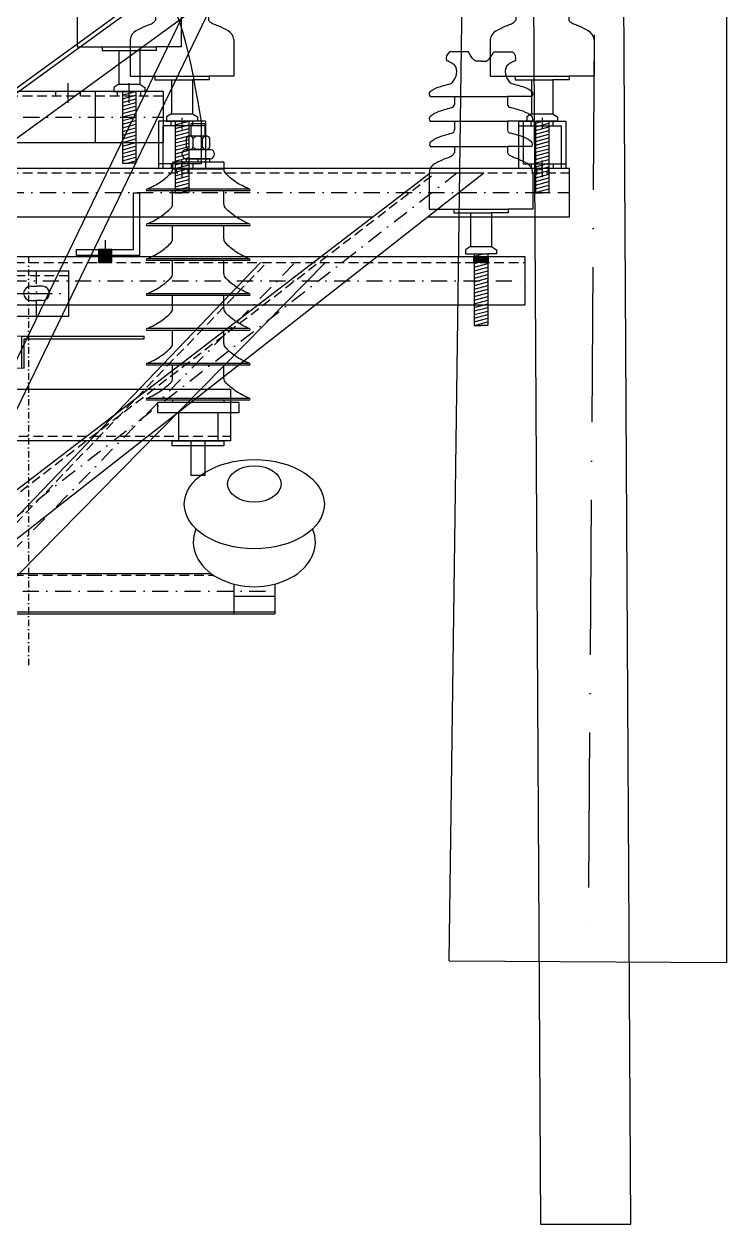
# Model space of a CAD drawing. Header units: metres. Extents: x -423681 to 482285, y -10923 to 168764.
# Drawn here: x 463 to 1551, y -961 to 897 of the extents above; entities that cross this region are included whole.
import ezdxf

# ---------------------------------------------------------------- set-up
doc = ezdxf.new("R2010")
doc.units = ezdxf.units.M
for name, pattern in [('ACAD_ISO10W100', [18, 12, -3, 0, -3]), ('CENTER', [2, 1.25, -0.25, 0.25, -0.25]), ('DASHDOT', [1, 0.5, -0.25, 0, -0.25]), ('DASHED', [0.75, 0.5, -0.25])]:
    doc.linetypes.add(name, pattern=pattern)
doc.layers.add('AUDIT_I_210928151137-0', color=6, linetype='Continuous', lineweight=20)
for name, color, linetype in [('BAO', 7, 'Continuous'), ('DANTRAM', 7, 'Continuous'), ('DUONGTAM', 8, 'CENTER'), ('NETKHUAT', 9, 'DASHED'), ('TEX', 7, 'Continuous')]:
    doc.layers.add(name, color=color, linetype=linetype)
doc.linetypes.add('ZIGZAG', pattern='A,0.0001,-0.2,[131,ltypeshp.shx,S=0.2,R=0,X=-0.2,Y=0],-0.4,[131,ltypeshp.shx,S=0.2,R=180,X=0.2,Y=0],-0.2', length=0.8001)

# ---------------------------------------------------------------- blocks, each defined once
blk = doc.blocks.new('CSV(1)')
at = {"color": 245}
for p, q in [((10.8, 490.8), (-10.8, 490.8)), ((-10.8, 471.5), (-10.8, 490.8)), ((10.8, 471.8), (10.8, 490.8)), ((-18.6, 468.3), (-18.6, 454.8)), ((-13.1, 472), (12.4, 472)), ((-7.5, 454.8), (-7.5, 468.3)), ((6.9, 454.8), (6.9, 468.3)), ((18, 454.8), (18, 468.3)), ((-19.9, 451.2), (19.9, 451.2)), ((-13.1, 451.2), (12.4, 451.2)), ((-10.8, 451.2), (-10.8, 451.6)), ((10.8, 451.2), (10.8, 451.4)), ((18, 454.8), (18, 454.8)), ((-39.6, 431.4), (-39.6, 420.6)), ((39.6, 431.4), (-39.6, 431.4)), ((-19.9, 436.8), (19.9, 436.8)), ((-18, 431.4), (-18, 436.8)), ((18, 436.8), (-18, 436.8)), ((10.8, 436.8), (-10.8, 436.8)), ((0, 431.4), (0, 436.8)), ((18, 431.4), (18, 436.8)), ((39.6, 431.4), (39.6, 420.6)), ((39.6, 420.6), (-39.6, 420.6)), ((79.2, 389.7), (-79.2, 389.7)), ((79.2, 387), (-79.2, 387)), ((-39.6, 366.6), (-39.6, 387)), ((39.6, 366.6), (39.6, 387)), ((79.2, 335.7), (-79.2, 335.7)), ((79.2, 333), (-79.2, 333)), ((-39.6, 312.6), (-39.6, 333)), ((39.6, 312.6), (39.6, 333)), ((79.2, 281.7), (-79.2, 281.7)), ((79.2, 279), (-79.2, 279)), ((-39.6, 258.6), (-39.6, 279)), ((39.6, 258.6), (39.6, 279)), ((79.2, 227.7), (-79.2, 227.7)), ((79.2, 225), (-79.2, 225)), ((-39.6, 204.6), (-39.6, 225)), ((39.6, 204.6), (39.6, 225)), ((79.2, 173.7), (-79.2, 173.7)), ((79.2, 171), (-79.2, 171)), ((-39.6, 150.6), (-39.6, 171)), ((39.6, 150.6), (39.6, 171)), ((79.2, 119.7), (-79.2, 119.7)), ((79.2, 117), (-79.2, 117)), ((-39.6, 96.6), (-39.6, 117)), ((39.6, 96.6), (39.6, 117)), ((79.2, 65.7), (-79.2, 65.7)), ((79.2, 63), (-79.2, 63)), ((63, 59.4), (-63, 59.4)), ((-63, 59.4), (-63, 43.2)), ((-39.6, 63), (-39.6, 59.4)), ((39.6, 63), (39.6, 59.4)), ((63, 59.4), (63, 43.2)), ((63, 43.2), (-63, 43.2)), ((30.6, 43.2), (-63, 43.2)), ((-30.6, 43.2), (-30.6, 0)), ((30.6, 43.2), (30.6, 0)), ((30.6, 0), (-30.6, 0)), ((-10.8, -54), (-10.8, 0)), ((10.8, -54), (10.8, 0)), ((10.8, -54), (-10.8, -54))]:
    blk.add_line(p, q, dxfattribs=at)
for centre, major_axis, start_param, end_param in [((-13.1, 465.9), (0.01, 6.03), -1.167064, 1.169607), ((-0.3, 462.5), (0, 9.25), -0.892078, 0.891047), ((12.4, 465.9), (0, 6.03), -1.168335, 1.168336), ((-17.7, 444), (0, 7.53), 0.297029, 2.844564), ((-13.1, 457.2), (-0.01, 6.03), 1.971986, 4.308657), ((-0.3, 460.6), (0, 9.25), 2.250546, 4.033671), ((12.4, 457.2), (0, 6.03), 1.973257, 4.309928), ((17.7, 444), (0, 7.53), 3.438621, 5.986157), ((-48.6, 420.6), (6.36, 6.36), 4.68444, 5.497787), ((48.6, 420.6), (-6.36, 6.36), 0.785398, 1.598745), ((-79.2, 388.4), (-0.955, 0.955), -0.785398, 2.356194), ((79.2, 388.4), (0.955, 0.955), 3.926991, 7.068583), ((-48.6, 366.6), (6.36, 6.36), 4.68444, 5.497787), ((48.6, 366.6), (-6.36, 6.36), 0.785398, 1.598745), ((-79.2, 334.4), (-0.955, 0.955), -0.785398, 2.356194), ((79.2, 334.4), (0.955, 0.955), 3.926991, 7.068583), ((-48.6, 312.6), (6.36, 6.36), 4.68444, 5.497787), ((48.6, 312.6), (-6.36, 6.36), 0.785398, 1.598745), ((-79.2, 280.4), (-0.955, 0.955), -0.785398, 2.356194), ((79.2, 280.4), (0.955, 0.955), 3.926991, 7.068583), ((-48.6, 258.6), (6.36, 6.36), 4.68444, 5.497787), ((48.6, 258.6), (-6.36, 6.36), 0.785398, 1.598745), ((-79.2, 226.4), (-0.955, 0.955), -0.785398, 2.356194), ((79.2, 226.4), (0.955, 0.955), 3.926991, 7.068583), ((-48.6, 204.6), (6.36, 6.36), 4.68444, 5.497787), ((48.6, 204.6), (-6.36, 6.36), 0.785398, 1.598745), ((-79.2, 172.4), (-0.955, 0.955), -0.785398, 2.356194), ((79.2, 172.4), (0.955, 0.955), 3.926991, 7.068583), ((-48.6, 150.6), (6.36, 6.36), 4.68444, 5.497787), ((48.6, 150.6), (-6.36, 6.36), 0.785398, 1.598745), ((-79.2, 118.4), (-0.955, 0.955), -0.785398, 2.356194), ((79.2, 118.4), (0.955, 0.955), 3.926991, 7.068583), ((-48.6, 96.6), (6.36, 6.36), 4.68444, 5.497787), ((48.6, 96.6), (-6.36, 6.36), 0.785398, 1.598745), ((-79.2, 64.4), (-0.955, 0.955), -0.785398, 2.356194), ((79.2, 64.4), (0.955, 0.955), 3.926991, 7.068583)]:
    blk.add_ellipse(centre, major_axis=major_axis, ratio=1, start_param=start_param, end_param=end_param, dxfattribs=at)
for points in [[(-79.2, 389.7), (-71.7, 393.2), (-58.2, 399.5), (-47.3, 409.5), (-42.4, 414)], [(79.2, 389.7), (71.7, 393.2), (58.2, 399.5), (47.3, 409.5), (42.4, 414)], [(-79.2, 335.7), (-71.7, 339.2), (-58.2, 345.5), (-47.3, 355.5), (-42.4, 360)], [(79.2, 335.7), (71.7, 339.2), (58.2, 345.5), (47.3, 355.5), (42.4, 360)], [(-79.2, 281.7), (-71.7, 285.2), (-58.2, 291.5), (-47.3, 301.5), (-42.4, 306)], [(79.2, 281.7), (71.7, 285.2), (58.2, 291.5), (47.3, 301.5), (42.4, 306)], [(-79.2, 227.7), (-71.7, 231.2), (-58.2, 237.5), (-47.3, 247.5), (-42.4, 252)], [(79.2, 227.7), (71.7, 231.2), (58.2, 237.5), (47.3, 247.5), (42.4, 252)], [(-79.2, 173.7), (-71.7, 177.2), (-58.2, 183.5), (-47.3, 193.5), (-42.4, 198)], [(79.2, 173.7), (71.7, 177.2), (58.2, 183.5), (47.3, 193.5), (42.4, 198)], [(-79.2, 119.7), (-71.7, 123.2), (-58.2, 129.5), (-47.3, 139.5), (-42.4, 144)], [(79.2, 119.7), (71.7, 123.2), (58.2, 129.5), (47.3, 139.5), (42.4, 144)], [(-79.2, 65.7), (-71.7, 69.2), (-58.2, 75.5), (-47.3, 85.5), (-42.4, 90)], [(79.2, 65.7), (71.7, 69.2), (58.2, 75.5), (47.3, 85.5), (42.4, 90)]]:
    blk.add_open_spline(points, degree=3, knots=[0, 0, 0, 0, 13.624335, 24.640842, 24.640842, 24.640842, 24.640842], dxfattribs=at)
blk = doc.blocks.new('SUKP35_CHIA_PHA')
at = {"color": 2}
for points in [[(-917.8, 331.5), (782.2, 331.5), (782.2, 251.5), (-917.8, 251.5)], [(772.2, 243.5), (692.2, 243.5), (692.2, 251.5), (772.2, 251.5)]]:
    blk.add_lwpolyline(points, close=True, dxfattribs=at)
at = {"color": 1, "ltscale": 250}
blk.add_open_spline([(327.3, 1077), (454.6, 1071.7), (684.8, 1062.1), (721, 841.1), (737.2, 742.2)], degree=3, knots=[0, 0, 0, 0, 332.477031, 601.2961, 601.2961, 601.2961, 601.2961], dxfattribs=at)
at = {"layer": 'BAO', "color": 8, "linetype": 'DASHED', "ltscale": 30}
blk.add_line((-917.8, 258.5), (782.2, 258.5), dxfattribs=at)
at = {"ltscale": 125}
blk.add_blockref('CSV(1)', (732.2, 251.5), dxfattribs=at)
blk = doc.blocks.new('Su')
h = blk.add_hatch()
h.set_pattern_fill('ANSI31', color=9, scale=50, angle=330, style=0)
h.set_pattern_definition([(15, (285152.72, 989811.7853), (-1.61761903, 6.037036414), [])])
h.paths.add_polyline_path([(12, -19.9), (12, -7), (12, 40), (-12, 40), (-12, -7), (-12, -19.9), (-12, -87.1), (0, -87.1), (12, -87.1)])
at = {"color": 7}
for p, q in [((-47, 318.9), (47, 318.9)), ((-47, 275.3), (47, 275.3)), ((-47, 230.1), (47, 230.1)), ((-48, 119.3), (48, 119.3)), ((-18.7, 112.9), (18.7, 112.9)), ((-18.7, 52.9), (18.7, 52.9)), ((-12, 40), (12, 40))]:
    blk.add_line(p, q, dxfattribs=at)
for points in [[(-61.2, 383.2), (-61, 382.3)], [(-60.7, 391.7), (-61, 391)], [(0, 381.9), (-9.2, 381.9), (-12.7, 384.2), (-15, 386.6), (-17.6, 389.7), (-19.5, 393.1), (-22.5, 397.9), (-56.1, 397.9)], [(0, 381.9), (9.2, 381.9), (12.7, 384.2), (15, 386.6), (17.6, 389.7), (19.5, 393.1), (22.5, 397.9), (56.1, 397.9)], [(60.7, 391.7), (61, 391)], [(61.2, 383.2), (61, 382.3)], [(-90.2, 318.9), (-47, 318.9), (-47, 304.9)], [(90.2, 318.9), (47, 318.9), (47, 304.9)], [(-90.1, 275.3), (-47, 275.3), (-47, 259.7)], [(90.1, 275.3), (47, 275.3), (47, 259.7)], [(-89.9, 230.5), (-89.5, 230.1), (-47, 230.1), (-47, 218.9)], [(89.9, 230.5), (89.5, 230.1), (47, 230.1), (47, 218.9)], [(-92.1, 184.4), (-92.1, 184.4), (-92.1, 119.3), (-48, 119.3), (-48, 112.9), (-18.7, 112.9), (-18.7, 52.9), (-27.4, 47.3), (-27.4, 40), (-12, 40), (-12, -7), (-12, -7), (-12, -19.9), (-12, -19.9), (-12, -87.1), (0, -87.1)], [(92.1, 184.4), (92.1, 184.4), (92.1, 119.3), (48, 119.3), (48, 112.9), (18.7, 112.9), (18.7, 52.9), (27.4, 47.3), (27.4, 40), (12, 40), (12, -7), (12, -7), (12, -19.9), (12, -19.9), (12, -87.1), (0, -87.1)]]:
    blk.add_lwpolyline(points, dxfattribs=at)
for centre, radius, start, end in [((-47.4, 386.7), 14.2, 127.5364, 197.6521), ((47.4, 386.7), 14.2, 342.3479, 52.4636), ((-68.3, 353.1), 30.1, 37.5167, 75.9481), ((-69.7, 363.2), 26.6, 306.7977, 18.1381), ((69.7, 363.2), 26.6, 161.8619, 233.2023), ((68.3, 353.1), 30.1, 104.0519, 142.4833), ((-85.6, 323.5), 6.43, 150.8568, 225.4454), ((85.6, 323.5), 6.43, 314.5546, 29.1432), ((-54.1, 306.3), 7.24, 284.5624, 349.4191), ((54.1, 306.3), 7.24, 190.5809, 255.4376), ((-86.7, 279.5), 5.41, 125.5629, 231.3178), ((86.7, 279.5), 5.41, 308.6822, 54.4371), ((-52.8, 259.8), 5.83, 280.47, 359.5054), ((52.8, 259.8), 5.83, 180.4946, 259.53), ((-86.1, 234.3), 5.41, 125.5629, 231.3178), ((86.1, 234.3), 5.41, 308.6822, 54.4371), ((-71.7, 182.2), 20.5, 118.9215, 173.6295), ((71.7, 182.2), 20.5, 6.3705, 61.0785)]:
    blk.add_arc(centre, radius, start, end, dxfattribs=at)
for points, knots in [([(-91.3, 326.6), (-89.2, 328.2), (-81.8, 333.9), (-68.4, 337.7), (-57.9, 340.7), (-53.7, 341.9)], [0, 0, 0, 0, 7.884741, 27.727513, 40.817824, 40.817824, 40.817824, 40.817824]), ([(91.3, 326.6), (89.2, 328.2), (81.8, 333.9), (68.4, 337.7), (57.9, 340.7), (53.7, 341.9)], [0, 0, 0, 0, 7.884741, 27.727513, 40.817824, 40.817824, 40.817824, 40.817824]), ([(-89.8, 283.9), (-87.7, 285.6), (-80.4, 291.3), (-67, 295.1), (-56.5, 298.1), (-52.3, 299.2)], [0, 0, 0, 0, 7.916254, 27.759026, 40.849337, 40.849337, 40.849337, 40.849337]), ([(89.8, 283.9), (87.7, 285.6), (80.4, 291.3), (67, 295.1), (56.5, 298.1), (52.3, 299.2)], [0, 0, 0, 0, 7.916254, 27.759026, 40.849337, 40.849337, 40.849337, 40.849337]), ([(-89.3, 238.7), (-87.2, 240.3), (-79.8, 246), (-66.5, 249.9), (-55.9, 252.8), (-51.7, 254)], [0, 0, 0, 0, 7.916254, 27.759026, 40.849337, 40.849337, 40.849337, 40.849337]), ([(89.3, 238.7), (87.2, 240.3), (79.8, 246), (66.5, 249.9), (55.9, 252.8), (51.7, 254)], [0, 0, 0, 0, 7.916254, 27.759026, 40.849337, 40.849337, 40.849337, 40.849337]), ([(-57.7, 211.1), (-55.3, 212), (-51.1, 213.8), (-48.3, 217.3), (-47, 218.9)], [0, 0, 0, 0, 7.432946, 13.42364, 13.42364, 13.42364, 13.42364]), ([(57.7, 211.1), (55.3, 212), (51.1, 213.8), (48.3, 217.3), (47, 218.9)], [0, 0, 0, 0, 7.432946, 13.42364, 13.42364, 13.42364, 13.42364]), ([(-81.6, 200.1), (-76.3, 203), (-68.6, 207.2), (-60.3, 210.2), (-57.7, 211.1)], [0, 0, 0, 0, 18.059535, 26.330466, 26.330466, 26.330466, 26.330466]), ([(81.6, 200.1), (76.3, 203), (68.6, 207.2), (60.3, 210.2), (57.7, 211.1)], [0, 0, 0, 0, 18.059535, 26.330466, 26.330466, 26.330466, 26.330466])]:
    blk.add_open_spline(points, degree=3, knots=knots, dxfattribs=at)
blk = doc.blocks.new('Chỗ thao tác CD (loại đơn)')
at = {"color": 8, "linetype": 'DASHDOT', "ltscale": 50}
blk.add_line((-640.8, 752.8), (678, 752.8), dxfattribs=at)
at = {"layer": 'BAO', "color": 8, "linetype": 'DASHED', "ltscale": 30}
blk.add_line((678, 784.9), (-640.8, 784.9), dxfattribs=at)
at = {"layer": 'DANTRAM', "linetype": 'Continuous'}
for p, q in [((678, 792.2), (-640.8, 792.2)), ((512.1, 784.9), (512.1, 792.2)), ((549.9, 784.9), (549.9, 792.2)), ((573, 792.2), (573, 713.5)), ((607.6, 784.9), (607.6, 792.2)), ((643.3, 784.9), (643.3, 792.2)), ((678, 792.2), (678, 713.5)), ((678, 792.2), (678, 713.5)), ((-640.8, 713.5), (678, 713.5))]:
    blk.add_line(p, q, dxfattribs=at)
at = {"layer": 'NETKHUAT', "linetype": 'DASHED'}
for p, q in [((531, 775), (531, 805.4)), ((625.5, 775), (625.5, 805.4))]:
    blk.add_line(p, q, dxfattribs=at)
at = {"ltscale": 125, "xscale": 0.8731800000064533, "yscale": 0.8731800000064533, "zscale": 0.8731800000064533}
blk.add_blockref('Su', (625.5, 757.3), dxfattribs=at)
blk = doc.blocks.new('TUBV_NHANH')
blk.add_blockref('Chỗ thao tác CD (loại đơn)', (0, 0))
blk = doc.blocks.new('TUBV_NHANHKEP')
at = {"color": 8, "linetype": 'DASHDOT', "ltscale": 50}
for p, q in [((324.3, 35.9), (1133, 666.4)), ((-214.1, 635.9), (1307, 635.9))]:
    blk.add_line(p, q, dxfattribs=at)
at = {"layer": 'BAO', "color": 8, "linetype": 'DASHED', "ltscale": 30}
for p, q in [((-214.1, 666.4), (1307, 666.4)), ((314.4, 63.5), (1099.5, 666.4))]:
    blk.add_line(p, q, dxfattribs=at)
at = {"layer": 'DANTRAM', "linetype": 'Continuous'}
for p, q in [((670.7, 746.4), (670.7, 673.4)), ((743.7, 746.4), (670.7, 746.4)), ((698.2, 746.4), (716.2, 746.4)), ((736.7, 746.4), (736.7, 680.4)), ((743.7, 746.4), (743.7, 673.4)), ((1228.4, 746.4), (1301.4, 746.4)), ((1228.4, 746.4), (1228.4, 673.4)), ((1235.4, 746.4), (1235.4, 680.4)), ((1273.9, 746.4), (1255.9, 746.4)), ((1301.4, 746.4), (1301.4, 673.4)), ((677.7, 739.4), (677.7, 673.4)), ((743.7, 739.4), (677.7, 739.4)), ((1228.4, 739.4), (1294.4, 739.4)), ((1294.4, 739.4), (1294.4, 673.4)), ((-214.1, 673.4), (1307, 673.4)), ((736.7, 680.4), (670.7, 680.4)), ((717, 673.4), (1257, 673.4)), ((1235.4, 680.4), (1301.4, 680.4)), ((1307, 598.4), (1307, 673.4)), ((309.8, 67.4), (1091.6, 666.4)), ((357.8, 26.6), (1174.3, 666.4)), ((1091.6, 666.4), (1174.3, 666.4)), ((-214.1, 598.4), (1002.9, 598.4)), ((1087.5, 598.4), (1307, 598.4))]:
    blk.add_line(p, q, dxfattribs=at)
at = {"layer": 'DUONGTAM', "linetype": 'CENTER'}
for p, q in [((707.2, 751.5), (707.2, 734.1)), ((1264.9, 751.5), (1264.9, 734.1)), ((707.2, 668.3), (707.2, 685.7)), ((707.2, 680.2), (707.2, 659.9)), ((1264.9, 668.3), (1264.9, 685.7)), ((1264.9, 680.2), (1264.9, 659.9))]:
    blk.add_line(p, q, dxfattribs=at)
at = {"layer": 'NETKHUAT', "linetype": 'DASHED'}
for p, q in [((690.2, 739.4), (690.2, 746.4)), ((724.2, 739.4), (724.2, 746.4)), ((1247.9, 739.4), (1247.9, 746.4)), ((1281.9, 739.4), (1281.9, 746.4)), ((690.2, 680.4), (690.2, 673.4)), ((698.2, 673.4), (698.2, 666.4)), ((716.2, 673.4), (716.2, 666.4)), ((724.2, 680.4), (724.2, 673.4)), ((1247.9, 680.4), (1247.9, 673.4)), ((1255.9, 673.4), (1255.9, 666.4)), ((1273.9, 673.4), (1273.9, 666.4)), ((1281.9, 680.4), (1281.9, 673.4))]:
    blk.add_line(p, q, dxfattribs=at)
at = {"ltscale": 125, "xscale": 0.8731800000064533, "yscale": 0.8731800000064533, "zscale": 0.8731800000064533}
for p in [(707.2, 711.7), (1264.9, 711.7)]:
    blk.add_blockref('Su', p, dxfattribs=at)
blk = doc.blocks.new('GiadoCDLD')
at = {"color": 8}
blk.add_line((-1210.2, 33), (-238.5, -673.4), dxfattribs=at)
at = {"color": 2}
for p, q in [((-1206.6, -40), (-271.9, -719.5)), ((-1099.1, -40), (-235, -668.5))]:
    blk.add_line(p, q, dxfattribs=at)
blk = doc.blocks.new('crossarm_brace')
at = {"color": 2}
for p, q in [((926.5, 1362.2), (284.3, 32.2)), ((958.6, 1351), (316.4, 21.1))]:
    blk.add_line(p, q, dxfattribs=at)
at = {"xscale": -1}
blk.add_blockref('GiadoCDLD', (3, 1310.9), dxfattribs=at)
blk = doc.blocks.new('XA_GIANG_T2')
blk.add_blockref('crossarm_brace', (0, 0))
blk = doc.blocks.new('CSV_35KV')
at = {"color": 8, "linetype": 'DASHDOT', "ltscale": 20}
blk.add_line((469.8, 537), (469.8, -97.5), dxfattribs=at)
blk = doc.blocks.new('XA_X2KN_68')
at = {"layer": 'TEX'}
h = blk.add_hatch(color=256, dxfattribs=at)
h.paths.add_polyline_path([(588.2, 547.5), (598.7, 547.5), (598.7, 538.2), (588.2, 538.2)])
h.paths.add_polyline_path([(577.7, 547.5), (588.2, 547.5), (588.2, 538.2), (577.7, 538.2)])
h = blk.add_hatch(color=256, dxfattribs=at)
h.paths.add_polyline_path([(598.7, 538.2), (598.7, 527.4), (588.2, 527.4), (588.2, 538.2)])
h.paths.add_polyline_path([(588.2, 538.2), (588.2, 527.4), (577.8, 527.4), (577.8, 538.2)])
at = {"color": 8, "linetype": 'DASHDOT', "ltscale": 50}
for p, q in [((588.2, 562.2), (588.2, 515.8)), ((372.1, 6.1), (882.2, 527.4)), ((-1261.8, 499.4), (1238.2, 499.4))]:
    blk.add_line(p, q, dxfattribs=at)
at = {"layer": 'BAO'}
for p, q in [((632.2, 547.5), (632.2, 635.6)), ((632.2, 635.6), (641.5, 635.6)), ((641.5, 635.6), (641.5, 538.2)), ((544.1, 538.2), (544.1, 547.5)), ((544.1, 547.5), (632.2, 547.5)), ((-1261.8, 536.9), (1238.2, 536.9)), ((352.7, 30.9), (828.6, 527.4)), ((391.6, -18.7), (929.4, 527.4)), ((641.5, 538.2), (544.1, 538.2)), ((1238.2, 536.9), (1238.2, 461.9)), ((-1261.8, 461.9), (1238.2, 461.9))]:
    blk.add_line(p, q, dxfattribs=at)
at = {"layer": 'BAO', "color": 8, "linetype": 'DASHED', "ltscale": 30}
for p, q in [((-1261.8, 527.4), (1238.2, 527.4)), ((356.4, 26.2), (838.2, 527.4))]:
    blk.add_line(p, q, dxfattribs=at)
at = {"layer": 'TEX'}
blk.add_line((588.2, 547.5), (588.2, 538.2), dxfattribs=at)
for points in [[(598.7, 547.5), (577.7, 547.5), (577.7, 538.2), (598.7, 538.2)], [(598.7, 538.2), (577.8, 538.2), (577.8, 527.4), (598.7, 527.4)]]:
    blk.add_lwpolyline(points, close=True, dxfattribs=at)
at = {"layer": 'TEX', "const_width": 9.52}
blk.add_lwpolyline([(1157.9, 532.1), (1182.4, 532.1)], dxfattribs=at)
at = {"ltscale": 125, "xscale": 0.8731800000064533, "yscale": 0.8731800000064533, "zscale": 0.8731800000064533}
blk.add_blockref('Su', (1170.2, 506.1), dxfattribs=at)
blk = doc.blocks.new('XA_DAO_CPDT_35KV')
at = {"color": 8, "linetype": 'DASHDOT', "ltscale": 50}
for p, q in [((482, 444.7), (482, 514.7)), ((482, 444.7), (482, 514.7)), ((-620.9, 479.7), (532, 479.7))]:
    blk.add_line(p, q, dxfattribs=at)
at = {"color": 8, "ltscale": 250}
blk.add_line((167.1, 479.7), (482, 479.7), dxfattribs=at)
at = {"color": 2}
blk.add_line((648.4, 409.3), (648.4, 413.3), dxfattribs=at)
for points in [[(459, 364), (459.1, 413.3), (648.4, 413.3)], [(463, 364), (463.1, 409.3), (648.4, 409.3)]]:
    blk.add_lwpolyline(points, dxfattribs=at)
at = {"layer": 'AUDIT_I_210928151137-0', "color": 2}
for p, q in [((188.2, 413.3), (464.9, 413.3)), ((188.2, 363.9), (463, 364))]:
    blk.add_line(p, q, dxfattribs=at)
at = {"layer": 'BAO', "color": 8, "linetype": 'DASHED', "ltscale": 30}
blk.add_line((-630.5, 507.7), (532, 507.7), dxfattribs=at)
at = {"layer": 'DANTRAM', "linetype": 'Continuous'}
for p, q in [((-632.9, 514.7), (532, 514.7)), ((532, 444.7), (532, 514.7)), ((473, 490.7), (482, 490.7)), ((491, 490.7), (482, 490.7)), ((473, 468.7), (482, 468.7)), ((491, 468.7), (482, 468.7)), ((-608.9, 444.7), (532, 444.7))]:
    blk.add_line(p, q, dxfattribs=at)
for centre, start, end in [((473, 479.7), 90, 180), ((491, 479.7), 0, 90), ((473, 479.7), 180, 270), ((491, 479.7), 270, 0)]:
    blk.add_arc(centre, 11, start, end, dxfattribs=at)
blk = doc.blocks.new('su35')
at = {"color": 2, "linetype": 'Continuous', "ltscale": 2}
for centre, major_axis, ratio in [((440116.8, -103034.4), (108.4, 0), 0.637214), ((440116.8, -103003.1), (41.4, 0), 0.679804)]:
    blk.add_ellipse(centre, major_axis=major_axis, ratio=ratio, dxfattribs=at)
blk.add_ellipse((440116.8, -103093), major_axis=(94.5, 0), ratio=0.731367, start_param=2.842968, end_param=6.58181, dxfattribs=at)
blk = doc.blocks.new('XA_DO_CSV_35KV')
at = {"color": 0}
for p, q in [((68.2, 45.9), (582.1, 45.9)), ((582.1, 45.9), (752.3, 45.9)), ((787.4, 29.6), (787.4, -16.7)), ((851.1, 29.6), (851.1, -16.7)), ((851.1, 10.6), (787.4, 10.6)), ((-848.6, -16.7), (851.1, -16.7)), ((30.2, -13.2), (851.1, -13.2))]:
    blk.add_line(p, q, dxfattribs=at)
at = {"color": 8, "linetype": 'DASHDOT', "ltscale": 50}
blk.add_line((109.9, 18.6), (851.1, 18.6), dxfattribs=at)
at = {"layer": 'BAO', "color": 8, "linetype": 'DASHED', "ltscale": 30}
for p, q in [((64.2, 43.2), (568.3, 43.2)), ((568.3, 43.2), (756.2, 43.2))]:
    blk.add_line(p, q, dxfattribs=at)
at = {"color": 8}
blk.add_blockref('su35', (-439297.6, 103187.7), dxfattribs=at)
blk = doc.blocks.new('DAYDIEN_AC')
at = {"color": 2, "linetype": 'ZIGZAG', "ltscale": 25}
for p, q in [((1192.2, 10921.6), (1262.5, -961.3)), ((1402.3, -961.3), (1332.2, 10921.6)), ((1262.5, -961.3), (1402.3, -961.3))]:
    blk.add_line(p, q, dxfattribs=at)
blk = doc.blocks.new('CAPNGAM_35KV')
at = {"color": 8, "linetype": 'ACAD_ISO10W100', "ltscale": 20}
blk.add_line((-400.9, 17476.5), (-520.9, -523.1), dxfattribs=at)
at = {"color": 3}
for p, q in [((-735.9, -521.9), (-632, 7271.8)), ((-305.9, -524.4), (-305.9, 7269.7)), ((-735.9, -521.9), (-305.9, -524.4))]:
    blk.add_line(p, q, dxfattribs=at)

msp = doc.modelspace()

# ---------------------------------------------------------------- block references
for name, p in [('CAPNGAM_35KV', (1856.9, -32)), ('DAYDIEN_AC', (0, 0)), ('TUBV_NHANH', (0, 0)), ('TUBV_NHANHKEP', (0, 0)), ('XA_GIANG_T2', (0, 0)), ('SUKP35_CHIA_PHA', (0, 0)), ('XA_DAO_CPDT_35KV', (0, 0)), ('XA_X2KN_68', (0, 0)), ('CSV_35KV', (0, 0)), ('XA_DO_CSV_35KV', (0, 0))]:
    msp.add_blockref(name, p)

doc.saveas('drawing.dxf')
